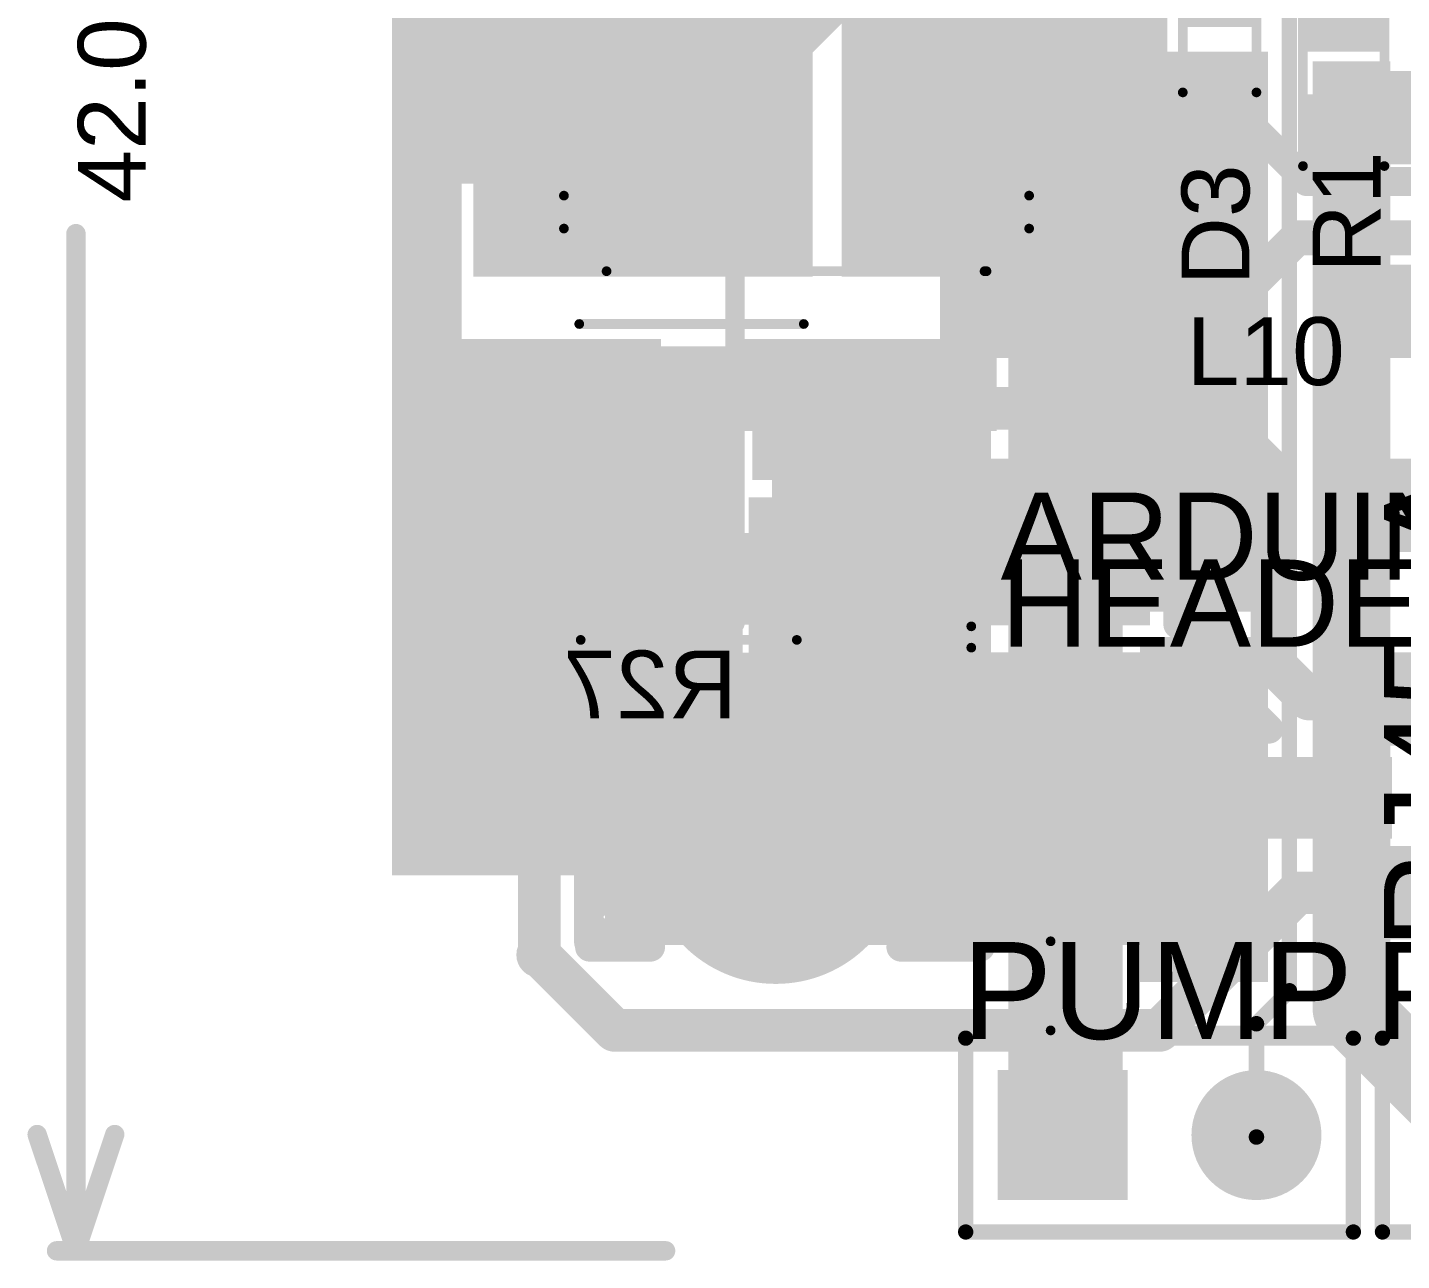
# Model space of a CAD drawing. Header units: millimetres. Extents: x -0.39 to 1.43, y -0.21 to 1.58.
# Drawn here: x -0.386 to 0.323, y -0.21 to 0.426 of the extents above; entities that cross this region are included whole.
import ezdxf

# ---------------------------------------------------------------- set-up
doc = ezdxf.new("R2010")
doc.units = ezdxf.units.MM
doc.header["$MEASUREMENT"] = 0
for name, color, linetype in [('BottomLayer', 5, 'Continuous'), ('BottomOverlay', 54, 'Continuous'), ('BottomPaste', 16, 'Continuous'), ('BottomSolder', 6, 'Continuous'), ('Mechanical1', 6, 'Continuous'), ('MultiLayer', 9, 'Continuous'), ('PadHoleLayer', 156, 'Continuous'), ('TopLayer', 1, 'Continuous'), ('TopOverlay', 2, 'Continuous'), ('TopPaste', 8, 'Continuous'), ('TopSolder', 216, 'Continuous'), ('ViaHoleLayer', 16, 'Continuous')]:
    doc.layers.add(name, color=color, linetype=linetype)
doc.styles.add('Arial', font='', dxfattribs={"height": 0.2})
doc.styles.get('Arial').set_extended_font_data('Arial')

# ---------------------------------------------------------------- blocks, each defined once
blk = doc.blocks.new('PHF254SMD___B_15')
at = {"layer": 'BottomLayer'}
for points in [[(0.17992, 0.15354), (0.22008, 0.15354), (0.22008, 0.05512), (0.17992, 0.05512)], [(0.27992, 0.15354), (0.32008, 0.15354), (0.32008, 0.05512), (0.27992, 0.05512)], [(0.37992, 0.15354), (0.42008, 0.15354), (0.42008, 0.05512), (0.37992, 0.05512)], [(0.47992, 0.15354), (0.52008, 0.15354), (0.52008, 0.05512), (0.47992, 0.05512)], [(0.57992, 0.15354), (0.62008, 0.15354), (0.62008, 0.05512), (0.57992, 0.05512)], [(0.17992, -0.05512), (0.22008, -0.05512), (0.22008, -0.15354), (0.17992, -0.15354)], [(0.27992, -0.05512), (0.32008, -0.05512), (0.32008, -0.15354), (0.27992, -0.15354)], [(0.37992, -0.05512), (0.42008, -0.05512), (0.42008, -0.15354), (0.37992, -0.15354)], [(0.47992, -0.05512), (0.52008, -0.05512), (0.52008, -0.15354), (0.47992, -0.15354)], [(0.57992, -0.05512), (0.62008, -0.05512), (0.62008, -0.15354), (0.57992, -0.15354)]]:
    blk.add_hatch(color=5, dxfattribs=at).paths.add_polyline_path(points)
at = {"layer": 'BottomPaste'}
for points in [[(0.17992, 0.15354), (0.22008, 0.15354), (0.22008, 0.05512), (0.17992, 0.05512)], [(0.27992, 0.15354), (0.32008, 0.15354), (0.32008, 0.05512), (0.27992, 0.05512)], [(0.37992, 0.15354), (0.42008, 0.15354), (0.42008, 0.05512), (0.37992, 0.05512)], [(0.47992, 0.15354), (0.52008, 0.15354), (0.52008, 0.05512), (0.47992, 0.05512)], [(0.57992, 0.15354), (0.62008, 0.15354), (0.62008, 0.05512), (0.57992, 0.05512)], [(0.17992, -0.05512), (0.22008, -0.05512), (0.22008, -0.15354), (0.17992, -0.15354)], [(0.27992, -0.05512), (0.32008, -0.05512), (0.32008, -0.15354), (0.27992, -0.15354)], [(0.37992, -0.05512), (0.42008, -0.05512), (0.42008, -0.15354), (0.37992, -0.15354)], [(0.47992, -0.05512), (0.52008, -0.05512), (0.52008, -0.15354), (0.47992, -0.15354)], [(0.57992, -0.05512), (0.62008, -0.05512), (0.62008, -0.15354), (0.57992, -0.15354)]]:
    blk.add_hatch(color=16, dxfattribs=at).paths.add_polyline_path(points)
at = {"layer": 'BottomSolder'}
for points in [[(0.17592, 0.15754), (0.22408, 0.15754), (0.22408, 0.05112), (0.17592, 0.05112)], [(0.27592, 0.15754), (0.32408, 0.15754), (0.32408, 0.05112), (0.27592, 0.05112)], [(0.37592, 0.15754), (0.42408, 0.15754), (0.42408, 0.05112), (0.37592, 0.05112)], [(0.47592, 0.15754), (0.52408, 0.15754), (0.52408, 0.05112), (0.47592, 0.05112)], [(0.57592, 0.15754), (0.62408, 0.15754), (0.62408, 0.05112), (0.57592, 0.05112)], [(0.17592, -0.05112), (0.22408, -0.05112), (0.22408, -0.15754), (0.17592, -0.15754)], [(0.27592, -0.05112), (0.32408, -0.05112), (0.32408, -0.15754), (0.27592, -0.15754)], [(0.37592, -0.05112), (0.42408, -0.05112), (0.42408, -0.15754), (0.37592, -0.15754)], [(0.47592, -0.05112), (0.52408, -0.05112), (0.52408, -0.15754), (0.47592, -0.15754)], [(0.57592, -0.05112), (0.62408, -0.05112), (0.62408, -0.15754), (0.57592, -0.15754)]]:
    blk.add_hatch(color=6, dxfattribs=at).paths.add_polyline_path(points)
at = {"layer": 'BottomOverlay', "const_width": 0.005}
for points in [[(0.671, -0.1005), (0.671, 0.10816)], [(0.671, -0.1005), (0.625, -0.1005)]]:
    blk.add_lwpolyline(points, dxfattribs=at)
at = {"layer": 'BottomOverlay', "const_width": 0.0025}
for points in [[(0.62375, -0.1005, 1), (0.62625, -0.1005, 1)], [(0.66975, -0.1005, 1), (0.67225, -0.1005, 1)], [(0.66975, -0.1005, 1), (0.67225, -0.1005, 1)]]:
    blk.add_lwpolyline(points, format="xyb", close=True, dxfattribs=at)
blk = doc.blocks.new('1125N1202SNM_23')
at = {"layer": 'TopLayer'}
for points in [[(-0.06969, 0.14764), (-0.03031, 0.14764), (-0.03031, 0.02559), (-0.06969, 0.02559)], [(0.03031, 0.14764), (0.06969, 0.14764), (0.06969, 0.02559), (0.03031, 0.02559)], [(-0.06969, -0.02559), (-0.03031, -0.02559), (-0.03031, -0.14764), (-0.06969, -0.14764)], [(0.03031, -0.02559), (0.06969, -0.02559), (0.06969, -0.14764), (0.03031, -0.14764)]]:
    blk.add_hatch(color=1, dxfattribs=at).paths.add_polyline_path(points)
at = {"layer": 'TopPaste'}
for points in [[(-0.06969, 0.14764), (-0.03031, 0.14764), (-0.03031, 0.02559), (-0.06969, 0.02559)], [(0.03031, 0.14764), (0.06969, 0.14764), (0.06969, 0.02559), (0.03031, 0.02559)], [(-0.06969, -0.02559), (-0.03031, -0.02559), (-0.03031, -0.14764), (-0.06969, -0.14764)], [(0.03031, -0.02559), (0.06969, -0.02559), (0.06969, -0.14764), (0.03031, -0.14764)]]:
    blk.add_hatch(color=8, dxfattribs=at).paths.add_polyline_path(points)
at = {"layer": 'TopSolder'}
for points in [[(-0.07369, 0.15164), (-0.02631, 0.15164), (-0.02631, 0.02159), (-0.07369, 0.02159)], [(0.02631, 0.15164), (0.07369, 0.15164), (0.07369, 0.02159), (0.02631, 0.02159)], [(-0.07369, -0.02159), (-0.02631, -0.02159), (-0.02631, -0.15164), (-0.07369, -0.15164)], [(0.02631, -0.02159), (0.07369, -0.02159), (0.07369, -0.15164), (0.02631, -0.15164)]]:
    blk.add_hatch(color=216, dxfattribs=at).paths.add_polyline_path(points)
at = {"layer": 'TopOverlay', "const_width": 0.005}
for points in [[(-0.0815, 0.063), (-0.0815, -0.0485)], [(0.0815, 0.06375), (0.0815, -0.0521)]]:
    blk.add_lwpolyline(points, dxfattribs=at)
at = {"layer": 'TopOverlay'}
for points, const_width in [([(-0.08275, 0.063, 1), (-0.08025, 0.063, 1)], 0.0025), ([(0.08025, 0.06375, 1), (0.08275, 0.06375, 1)], 0.0025), ([(-0.08275, -0.0485, 1), (-0.08025, -0.0485, 1)], 0.0025), ([(0.08025, -0.0521, 1), (0.08275, -0.0521, 1)], 0.0025), ([(-0.0745, -0.1385, 1), (-0.0855, -0.1385, 1)], 0.005), ([(-0.08675, -0.1385, 1), (-0.08425, -0.1385, 1)], 0.0025), ([(-0.07575, -0.1385, 1), (-0.07325, -0.1385, 1)], 0.0025)]:
    blk.add_lwpolyline(points, format="xyb", close=True, dxfattribs=dict(at, const_width=const_width))
blk = doc.blocks.new('RES_2512_B_40')
at = {"layer": 'BottomLayer'}
for points in [[(-0.15945, 0.06693), (-0.09646, 0.06693), (-0.09646, -0.06693), (-0.15945, -0.06693)], [(0.09646, 0.06693), (0.15945, 0.06693), (0.15945, -0.06693), (0.09646, -0.06693)]]:
    blk.add_hatch(color=5, dxfattribs=at).paths.add_polyline_path(points)
at = {"layer": 'BottomPaste'}
for points in [[(-0.15945, 0.06693), (-0.09646, 0.06693), (-0.09646, -0.06693), (-0.15945, -0.06693)], [(0.09646, 0.06693), (0.15945, 0.06693), (0.15945, -0.06693), (0.09646, -0.06693)]]:
    blk.add_hatch(color=16, dxfattribs=at).paths.add_polyline_path(points)
at = {"layer": 'BottomSolder'}
for points in [[(-0.16345, 0.07093), (-0.09246, 0.07093), (-0.09246, -0.07093), (-0.16345, -0.07093)], [(0.09246, 0.07093), (0.16345, 0.07093), (0.16345, -0.07093), (0.09246, -0.07093)]]:
    blk.add_hatch(color=6, dxfattribs=at).paths.add_polyline_path(points)
at = {"layer": 'BottomOverlay', "const_width": 0.01}
for points in [[(-0.167, 0.073), (0.16679, 0.073)], [(-0.167, 0.073), (-0.167, -0.073)], [(0.16679, 0.073), (0.16679, -0.073)], [(-0.167, -0.073), (0.16679, -0.073)]]:
    blk.add_lwpolyline(points, dxfattribs=at)
at = {"layer": 'BottomOverlay', "const_width": 0.005}
for points in [[(-0.1695, 0.073, 1), (-0.1645, 0.073, 1)], [(-0.1695, 0.073, 1), (-0.1645, 0.073, 1)], [(0.16429, 0.073, 1), (0.16929, 0.073, 1)], [(0.16429, 0.073, 1), (0.16929, 0.073, 1)], [(-0.1695, -0.073, 1), (-0.1645, -0.073, 1)], [(-0.1695, -0.073, 1), (-0.1645, -0.073, 1)], [(0.16429, -0.073, 1), (0.16929, -0.073, 1)], [(0.16429, -0.073, 1), (0.16929, -0.073, 1)]]:
    blk.add_lwpolyline(points, format="xyb", close=True, dxfattribs=at)
blk = doc.blocks.new('R__0603_46')
at = {"layer": 'TopLayer'}
for points in [[(-0.015, 0.0175), (-0.015, -0.0175), (-0.045, -0.0175), (-0.045, 0.0175)], [(0.045, 0.0175), (0.045, -0.0175), (0.015, -0.0175), (0.015, 0.0175)]]:
    blk.add_hatch(color=1, dxfattribs=at).paths.add_polyline_path(points)
at = {"layer": 'TopPaste'}
for points in [[(-0.015, 0.0175), (-0.015, -0.0175), (-0.045, -0.0175), (-0.045, 0.0175)], [(0.045, 0.0175), (0.045, -0.0175), (0.015, -0.0175), (0.015, 0.0175)]]:
    blk.add_hatch(color=8, dxfattribs=at).paths.add_polyline_path(points)
at = {"layer": 'TopSolder'}
for points in [[(-0.011, 0.0215), (-0.011, -0.0215), (-0.049, -0.0215), (-0.049, 0.0215)], [(0.049, 0.0215), (0.049, -0.0215), (0.011, -0.0215), (0.011, 0.0215)]]:
    blk.add_hatch(color=216, dxfattribs=at).paths.add_polyline_path(points)
at = {"layer": 'TopOverlay', "const_width": 0.005}
for points in [[(-0.048, -0.021), (-0.048, 0.021)], [(0.048, 0.021), (-0.048, 0.021)], [(0.048, -0.021), (0.048, 0.021)], [(0.048, -0.021), (-0.048, -0.021)]]:
    blk.add_lwpolyline(points, dxfattribs=at)
at = {"layer": 'TopOverlay', "const_width": 0.0025}
for points in [[(-0.04925, 0.021, 1), (-0.04675, 0.021, 1)], [(-0.04925, 0.021, 1), (-0.04675, 0.021, 1)], [(0.04675, 0.021, 1), (0.04925, 0.021, 1)], [(0.04675, 0.021, 1), (0.04925, 0.021, 1)], [(-0.04925, -0.021, 1), (-0.04675, -0.021, 1)], [(-0.04925, -0.021, 1), (-0.04675, -0.021, 1)], [(0.04675, -0.021, 1), (0.04925, -0.021, 1)], [(0.04675, -0.021, 1), (0.04925, -0.021, 1)]]:
    blk.add_lwpolyline(points, format="xyb", close=True, dxfattribs=at)
blk = doc.blocks.new('HDR1X2_53')
at = {"layer": 'BottomLayer'}
blk.add_hatch(color=5, dxfattribs=at).paths.add_polyline_path([(-0.02953, 0.02953), (0.02953, 0.02953), (0.02953, -0.02953), (-0.02953, -0.02953)])
h = blk.add_hatch(color=5, dxfattribs=at)
edge = h.paths.add_edge_path()
edge.add_arc((0.1, 0), 0.02953, 0, 360)
at = {"layer": 'BottomSolder'}
blk.add_hatch(color=6, dxfattribs=at).paths.add_polyline_path([(-0.03353, 0.03353), (0.03353, 0.03353), (0.03353, -0.03353), (-0.03353, -0.03353)])
h = blk.add_hatch(color=6, dxfattribs=at)
edge = h.paths.add_edge_path()
edge.add_arc((0.1, 0), 0.03353, 0, 360)
at = {"layer": 'MultiLayer'}
blk.add_hatch(color=9, dxfattribs=at).paths.add_polyline_path([(-0.02953, 0.02953), (0.02953, 0.02953), (0.02953, -0.02953), (-0.02953, -0.02953)])
h = blk.add_hatch(color=9, dxfattribs=at)
edge = h.paths.add_edge_path()
edge.add_arc((0.1, 0), 0.02953, 0, 360)
at = {"layer": 'PadHoleLayer'}
h = blk.add_hatch(color=156, dxfattribs=at)
edge = h.paths.add_edge_path()
edge.add_arc((0, 0), 0.01772, 0, 360)
h = blk.add_hatch(color=156, dxfattribs=at)
edge = h.paths.add_edge_path()
edge.add_arc((0.1, 0), 0.01772, 0, 360)
at = {"layer": 'TopLayer'}
blk.add_hatch(color=1, dxfattribs=at).paths.add_polyline_path([(-0.02953, 0.02953), (0.02953, 0.02953), (0.02953, -0.02953), (-0.02953, -0.02953)])
h = blk.add_hatch(color=1, dxfattribs=at)
edge = h.paths.add_edge_path()
edge.add_arc((0.1, 0), 0.02953, 0, 360)
at = {"layer": 'TopSolder'}
blk.add_hatch(color=216, dxfattribs=at).paths.add_polyline_path([(-0.03353, 0.03353), (0.03353, 0.03353), (0.03353, -0.03353), (-0.03353, -0.03353)])
h = blk.add_hatch(color=216, dxfattribs=at)
edge = h.paths.add_edge_path()
edge.add_arc((0.1, 0), 0.03353, 0, 360)
at = {"layer": 'TopOverlay', "const_width": 0.00787}
for points in [[(-0.05, 0.05), (-0.05, -0.05)], [(0.15, 0.05), (-0.05, 0.05)], [(0.15, 0.05), (0.15, -0.05)], [(0.15, -0.05), (-0.05, -0.05)]]:
    blk.add_lwpolyline(points, dxfattribs=at)
at = {"layer": 'TopOverlay', "const_width": 0.00394}
for points in [[(-0.05197, 0.05, 1), (-0.04803, 0.05, 1)], [(-0.05197, 0.05, 1), (-0.04803, 0.05, 1)], [(0.14803, 0.05, 1), (0.15197, 0.05, 1)], [(0.14803, 0.05, 1), (0.15197, 0.05, 1)], [(-0.05197, -0.05, 1), (-0.04803, -0.05, 1)], [(-0.05197, -0.05, 1), (-0.04803, -0.05, 1)], [(0.14803, -0.05, 1), (0.15197, -0.05, 1)], [(0.14803, -0.05, 1), (0.15197, -0.05, 1)]]:
    blk.add_lwpolyline(points, format="xyb", close=True, dxfattribs=at)
blk = doc.blocks.new('HDR1X2_54')
at = {"layer": 'BottomLayer'}
blk.add_hatch(color=5, dxfattribs=at).paths.add_polyline_path([(-0.02953, 0.02953), (0.02953, 0.02953), (0.02953, -0.02953), (-0.02953, -0.02953)])
h = blk.add_hatch(color=5, dxfattribs=at)
edge = h.paths.add_edge_path()
edge.add_arc((0.1, 0), 0.02953, 0, 360)
at = {"layer": 'BottomSolder'}
blk.add_hatch(color=6, dxfattribs=at).paths.add_polyline_path([(-0.03353, 0.03353), (0.03353, 0.03353), (0.03353, -0.03353), (-0.03353, -0.03353)])
h = blk.add_hatch(color=6, dxfattribs=at)
edge = h.paths.add_edge_path()
edge.add_arc((0.1, 0), 0.03353, 0, 360)
at = {"layer": 'MultiLayer'}
blk.add_hatch(color=9, dxfattribs=at).paths.add_polyline_path([(-0.02953, 0.02953), (0.02953, 0.02953), (0.02953, -0.02953), (-0.02953, -0.02953)])
h = blk.add_hatch(color=9, dxfattribs=at)
edge = h.paths.add_edge_path()
edge.add_arc((0.1, 0), 0.02953, 0, 360)
at = {"layer": 'PadHoleLayer'}
h = blk.add_hatch(color=156, dxfattribs=at)
edge = h.paths.add_edge_path()
edge.add_arc((0, 0), 0.01772, 0, 360)
h = blk.add_hatch(color=156, dxfattribs=at)
edge = h.paths.add_edge_path()
edge.add_arc((0.1, 0), 0.01772, 0, 360)
at = {"layer": 'TopLayer'}
blk.add_hatch(color=1, dxfattribs=at).paths.add_polyline_path([(-0.02953, 0.02953), (0.02953, 0.02953), (0.02953, -0.02953), (-0.02953, -0.02953)])
h = blk.add_hatch(color=1, dxfattribs=at)
edge = h.paths.add_edge_path()
edge.add_arc((0.1, 0), 0.02953, 0, 360)
at = {"layer": 'TopSolder'}
blk.add_hatch(color=216, dxfattribs=at).paths.add_polyline_path([(-0.03353, 0.03353), (0.03353, 0.03353), (0.03353, -0.03353), (-0.03353, -0.03353)])
h = blk.add_hatch(color=216, dxfattribs=at)
edge = h.paths.add_edge_path()
edge.add_arc((0.1, 0), 0.03353, 0, 360)
at = {"layer": 'TopOverlay', "const_width": 0.00787}
for points in [[(-0.05, 0.05), (0.15, 0.05)], [(-0.05, -0.05), (-0.05, 0.05)], [(0.15, -0.05), (0.15, 0.05)], [(-0.05, -0.05), (0.15, -0.05)]]:
    blk.add_lwpolyline(points, dxfattribs=at)
at = {"layer": 'TopOverlay', "const_width": 0.00394}
for points in [[(-0.05197, 0.05, 1), (-0.04803, 0.05, 1)], [(-0.05197, 0.05, 1), (-0.04803, 0.05, 1)], [(0.14803, 0.05, 1), (0.15197, 0.05, 1)], [(0.14803, 0.05, 1), (0.15197, 0.05, 1)], [(-0.05197, -0.05, 1), (-0.04803, -0.05, 1)], [(-0.05197, -0.05, 1), (-0.04803, -0.05, 1)], [(0.14803, -0.05, 1), (0.15197, -0.05, 1)], [(0.14803, -0.05, 1), (0.15197, -0.05, 1)]]:
    blk.add_lwpolyline(points, format="xyb", close=True, dxfattribs=at)
blk = doc.blocks.new('ETQ_P4M330YFN_55')
at = {"layer": 'TopLayer'}
for points in [[(-0.17323, 0.07087), (-0.05512, 0.07087), (-0.05512, -0.07087), (-0.17323, -0.07087)], [(0.05512, 0.07087), (0.17323, 0.07087), (0.17323, -0.07087), (0.05512, -0.07087)]]:
    blk.add_hatch(color=1, dxfattribs=at).paths.add_polyline_path(points)
at = {"layer": 'TopPaste'}
for points in [[(-0.17323, 0.07087), (-0.05512, 0.07087), (-0.05512, -0.07087), (-0.17323, -0.07087)], [(0.05512, 0.07087), (0.17323, 0.07087), (0.17323, -0.07087), (0.05512, -0.07087)]]:
    blk.add_hatch(color=8, dxfattribs=at).paths.add_polyline_path(points)
at = {"layer": 'TopSolder'}
for points in [[(-0.17723, 0.07487), (-0.05112, 0.07487), (-0.05112, -0.07487), (-0.17723, -0.07487)], [(0.05112, 0.07487), (0.17723, 0.07487), (0.17723, -0.07487), (0.05112, -0.07487)]]:
    blk.add_hatch(color=216, dxfattribs=at).paths.add_polyline_path(points)
at = {"layer": 'TopOverlay', "const_width": 0.005}
for points in [[(-0.12, 0.098, -0.414214), (-0.098, 0.12)], [(0.098, 0.12, -0.414214), (0.12, 0.098)], [(-0.098, -0.12, -0.414214), (-0.12, -0.098)], [(0.12, -0.098, -0.414214), (0.098, -0.12)]]:
    blk.add_lwpolyline(points, format="xyb", dxfattribs=at)
for points in [[(-0.098, 0.12), (0.097, 0.12)], [(-0.12, 0.081), (-0.12, 0.098)], [(0.12, 0.081), (0.12, 0.098)], [(-0.12, -0.098), (-0.12, -0.081)], [(0.12, -0.098), (0.12, -0.081)], [(-0.098, -0.12), (0.097, -0.12)]]:
    blk.add_lwpolyline(points, dxfattribs=at)
at = {"layer": 'TopOverlay'}
for points, const_width in [([(-0.09925, 0.12, 1), (-0.09675, 0.12, 1)], 0.0025), ([(-0.09925, 0.12, 1), (-0.09675, 0.12, 1)], 0.0025), ([(0.09575, 0.12, 1), (0.09825, 0.12, 1)], 0.0025), ([(0.09675, 0.12, 1), (0.09925, 0.12, 1)], 0.0025), ([(-0.12125, 0.098, 1), (-0.11875, 0.098, 1)], 0.0025), ([(-0.12125, 0.098, 1), (-0.11875, 0.098, 1)], 0.0025), ([(0.11875, 0.098, 1), (0.12125, 0.098, 1)], 0.0025), ([(0.11875, 0.098, 1), (0.12125, 0.098, 1)], 0.0025), ([(-0.13161, 0.084, 1), (-0.14239, 0.084, 1)], 0.01), ([(-0.14489, 0.084, 1), (-0.13989, 0.084, 1)], 0.005), ([(-0.13411, 0.084, 1), (-0.12911, 0.084, 1)], 0.005), ([(-0.12125, 0.081, 1), (-0.11875, 0.081, 1)], 0.0025), ([(0.11875, 0.081, 1), (0.12125, 0.081, 1)], 0.0025), ([(-0.12125, -0.081, 1), (-0.11875, -0.081, 1)], 0.0025), ([(0.11875, -0.081, 1), (0.12125, -0.081, 1)], 0.0025), ([(-0.12125, -0.098, 1), (-0.11875, -0.098, 1)], 0.0025), ([(-0.12125, -0.098, 1), (-0.11875, -0.098, 1)], 0.0025), ([(0.11875, -0.098, 1), (0.12125, -0.098, 1)], 0.0025), ([(0.11875, -0.098, 1), (0.12125, -0.098, 1)], 0.0025), ([(-0.09925, -0.12, 1), (-0.09675, -0.12, 1)], 0.0025), ([(-0.09925, -0.12, 1), (-0.09675, -0.12, 1)], 0.0025), ([(0.09575, -0.12, 1), (0.09825, -0.12, 1)], 0.0025), ([(0.09675, -0.12, 1), (0.09925, -0.12, 1)], 0.0025)]:
    blk.add_lwpolyline(points, format="xyb", close=True, dxfattribs=dict(at, const_width=const_width))
blk = doc.blocks.new('MSK4010_56')
at = {"layer": 'TopLayer'}
for points in [[(-0.03543, 0.01378), (-0.01181, 0.01378), (-0.01181, -0.01378), (-0.03543, -0.01378)], [(0.01181, 0.01378), (0.03543, 0.01378), (0.03543, -0.01378), (0.01181, -0.01378)]]:
    blk.add_hatch(color=1, dxfattribs=at).paths.add_polyline_path(points)
at = {"layer": 'TopOverlay'}
for points in [[(0.026, 0.01401), (0.056, 0.01401), (0.056, 0.02101), (0.026, 0.02101)], [(0.037, -0.01499), (0.056, -0.01499), (0.056, 0.01501), (0.037, 0.01501)], [(0.026, -0.02099), (0.056, -0.02099), (0.056, -0.01399), (0.026, -0.01399)]]:
    blk.add_hatch(color=2, dxfattribs=at).paths.add_polyline_path(points)
at = {"layer": 'TopPaste'}
for points in [[(-0.03543, 0.01378), (-0.01181, 0.01378), (-0.01181, -0.01378), (-0.03543, -0.01378)], [(0.01181, 0.01378), (0.03543, 0.01378), (0.03543, -0.01378), (0.01181, -0.01378)]]:
    blk.add_hatch(color=8, dxfattribs=at).paths.add_polyline_path(points)
at = {"layer": 'TopSolder'}
for points in [[(-0.03943, 0.01778), (-0.00781, 0.01778), (-0.00781, -0.01778), (-0.03943, -0.01778)], [(0.00781, 0.01778), (0.03943, 0.01778), (0.03943, -0.01778), (0.00781, -0.01778)]]:
    blk.add_hatch(color=216, dxfattribs=at).paths.add_polyline_path(points)
at = {"layer": 'TopOverlay', "const_width": 0.005}
for points in [[(0.026, 0.019), (-0.022, 0.019)], [(-0.022, 0.017), (-0.022, 0.01897)], [(-0.022, -0.01897), (-0.022, -0.017)], [(0.026, -0.019), (-0.022, -0.019)]]:
    blk.add_lwpolyline(points, dxfattribs=at)
at = {"layer": 'TopOverlay', "const_width": 0.0025}
for points in [[(-0.02325, 0.019, 1), (-0.02075, 0.019, 1)], [(-0.02325, 0.01897, 1), (-0.02075, 0.01897, 1)], [(0.02475, 0.019, 1), (0.02725, 0.019, 1)], [(-0.02325, 0.017, 1), (-0.02075, 0.017, 1)], [(-0.02325, -0.017, 1), (-0.02075, -0.017, 1)], [(-0.02325, -0.01897, 1), (-0.02075, -0.01897, 1)], [(-0.02325, -0.019, 1), (-0.02075, -0.019, 1)], [(0.02475, -0.019, 1), (0.02725, -0.019, 1)]]:
    blk.add_lwpolyline(points, format="xyb", close=True, dxfattribs=at)

msp = doc.modelspace()

# ---------------------------------------------------------------- hatches: boundary and pattern name
at = {"layer": 'BottomLayer'}
for points in [[(-0.198, 0.114), (-0.168, 0.114), (-0.168, 0.482), (-0.198, 0.482)], [(-0.198, -0.011), (-0.017, -0.011), (-0.017, 0.262), (-0.198, 0.262)], [(-0.002, 0.118), (0.193, 0.118), (0.193, 0.2), (-0.002, 0.2)], [(-0.088, -0.047), (0.212, -0.047), (0.212, 0.104), (-0.088, 0.104)], [(0.187, 0.008), (0.318, 0.008), (0.318, 0.05), (0.187, 0.05)]]:
    msp.add_hatch(color=5, dxfattribs=at).paths.add_polyline_path(points)
h = msp.add_hatch(color=5, dxfattribs=at)
edge = h.paths.add_edge_path()
edge.add_arc((-0.047, 0.242), 0.01181, 0, 360)
h = msp.add_hatch(color=5, dxfattribs=at)
edge = h.paths.add_edge_path()
edge.add_arc((0.063, 0.23), 0.01181, 0, 360)
h = msp.add_hatch(color=5, dxfattribs=at)
edge = h.paths.add_edge_path()
edge.add_arc((0.016, 0.138), 0.01181, 0, 360)
h = msp.add_hatch(color=5, dxfattribs=at)
edge = h.paths.add_edge_path()
edge.add_arc((0.198, 0.09), 0.01181, 0, 360)
h = msp.add_hatch(color=5, dxfattribs=at)
edge = h.paths.add_edge_path()
edge.add_arc((0.198, 0.058), 0.01181, 0, 360)
h = msp.add_hatch(color=5, dxfattribs=at)
edge = h.paths.add_edge_path()
edge.add_arc((0, 0), 0.06299, 0, 360)
h = msp.add_hatch(color=5, dxfattribs=at)
edge = h.paths.add_edge_path()
edge.add_arc((0.297, 0.027), 0.01181, 0, 360)
h = msp.add_hatch(color=5, dxfattribs=at)
edge = h.paths.add_edge_path()
edge.add_arc((-0.122, -0.052), 0.01181, 0, 360)
at = {"layer": 'BottomSolder'}
h = msp.add_hatch(color=6, dxfattribs=at)
edge = h.paths.add_edge_path()
edge.add_arc((0, 0), 0.06699, 0, 360)
at = {"layer": 'TopLayer'}
for points in [[(0.277, 0.419), (0.316, 0.419), (0.316, 0.579), (0.277, 0.579)], [(-0.156, 0.298), (0.019, 0.298), (0.019, 0.506), (-0.156, 0.506)], [(0.034, 0.298), (0.202, 0.298), (0.202, 0.502), (0.034, 0.502)], [(0.128, 0.125), (0.254, 0.125), (0.254, 0.414), (0.128, 0.414)], [(0.277, 0.376), (0.317, 0.376), (0.317, 0.409), (0.277, 0.409)], [(0.12, -0.175), (0.179, -0.175), (0.179, 0.304), (0.12, 0.304)], [(-0.012, 0.193), (0.111, 0.193), (0.111, 0.263), (-0.012, 0.263)], [(-0.014, 0.084), (0.111, 0.084), (0.111, 0.184), (-0.014, 0.184)], [(-0.18523, 0.06), (-0.06223, 0.06), (-0.06223, 0.163), (-0.18523, 0.163)], [(0.188, -0.066), (0.254, -0.066), (0.254, 0.112), (0.188, 0.112)], [(0.065, 0.035), (0.111, 0.035), (0.111, 0.096), (0.065, 0.096)]]:
    msp.add_hatch(color=1, dxfattribs=at).paths.add_polyline_path(points)
h = msp.add_hatch(color=1, dxfattribs=at)
edge = h.paths.add_edge_path()
edge.add_arc((-0.047, 0.242), 0.01181, 0, 360)
h = msp.add_hatch(color=1, dxfattribs=at)
edge = h.paths.add_edge_path()
edge.add_arc((0.063, 0.23), 0.01181, 0, 360)
h = msp.add_hatch(color=1, dxfattribs=at)
edge = h.paths.add_edge_path()
edge.add_arc((0.016, 0.138), 0.01181, 0, 360)
h = msp.add_hatch(color=1, dxfattribs=at)
edge = h.paths.add_edge_path()
edge.add_arc((0.198, 0.09), 0.01181, 0, 360)
h = msp.add_hatch(color=1, dxfattribs=at)
edge = h.paths.add_edge_path()
edge.add_arc((0.198, 0.058), 0.01181, 0, 360)
h = msp.add_hatch(color=1, dxfattribs=at)
edge = h.paths.add_edge_path()
edge.add_arc((0, 0), 0.06299, 0, 360)
h = msp.add_hatch(color=1, dxfattribs=at)
edge = h.paths.add_edge_path()
edge.add_arc((0.297, 0.027), 0.01181, 0, 360)
h = msp.add_hatch(color=1, dxfattribs=at)
edge = h.paths.add_edge_path()
edge.add_arc((-0.122, -0.052), 0.01181, 0, 360)
at = {"layer": 'TopSolder'}
h = msp.add_hatch(color=216, dxfattribs=at)
edge = h.paths.add_edge_path()
edge.add_arc((0, 0), 0.06699, 0, 360)
at = {"layer": 'ViaHoleLayer'}
h = msp.add_hatch(color=16, dxfattribs=at)
edge = h.paths.add_edge_path()
edge.add_arc((-0.047, 0.242), 0.00591, 0, 360)
h = msp.add_hatch(color=16, dxfattribs=at)
edge = h.paths.add_edge_path()
edge.add_arc((0.063, 0.23), 0.00591, 0, 360)
h = msp.add_hatch(color=16, dxfattribs=at)
edge = h.paths.add_edge_path()
edge.add_arc((0.016, 0.138), 0.00591, 0, 360)
h = msp.add_hatch(color=16, dxfattribs=at)
edge = h.paths.add_edge_path()
edge.add_arc((0.198, 0.09), 0.00591, 0, 360)
h = msp.add_hatch(color=16, dxfattribs=at)
edge = h.paths.add_edge_path()
edge.add_arc((0.198, 0.058), 0.00591, 0, 360)
h = msp.add_hatch(color=16, dxfattribs=at)
edge = h.paths.add_edge_path()
edge.add_arc((0, 0), 0.06299, 0, 360)
h = msp.add_hatch(color=16, dxfattribs=at)
edge = h.paths.add_edge_path()
edge.add_arc((0.297, 0.027), 0.00591, 0, 360)
h = msp.add_hatch(color=16, dxfattribs=at)
edge = h.paths.add_edge_path()
edge.add_arc((-0.122, -0.052), 0.00591, 0, 360)

# ---------------------------------------------------------------- linework, layer by layer
at = {"layer": 'BottomLayer'}
for points, const_width in [([(0.004, 0.414), (0.031, 0.441)], 0.022), ([(-0.094, 0.414), (0.004, 0.414)], 0.022), ([(0.138, 0.38), (0.241, 0.38)], 0.015), ([(0.241, 0.38), (0.274, 0.347)], 0.015), ([(0.274, 0.347), (0.432, 0.347)], 0.015), ([(0.231, 0.28), (0.269, 0.318)], 0.018), ([(0.269, 0.318), (0.44933, 0.318)], 0.018), ([(0.138, 0.28), (0.231, 0.28)], 0.018), ([(0.063, 0.23), (0.223, 0.23)], 0.022), ([(0.223, 0.23), (0.256, 0.197)], 0.022), ([(0.2075, 0.2045), (0.21244, 0.2045)], 0.015), ([(0.2075, 0.1185), (0.2075, 0.2045)], 0.015), ([(0.2075, 0.18981), (0.21731, 0.19962)], 0.015), ([(0.21244, 0.2045), (0.2305, 0.18644)], 0.015), ([(0.256, 0.099), (0.256, 0.197)], 0.022), ([(0.2075, 0.19777), (0.2305, 0.17477)], 0.015), ([(0.2075, 0.16152), (0.2305, 0.18452)], 0.015), ([(0.2305, 0.099), (0.2305, 0.18644)], 0.015), ([(0.2075, 0.16948), (0.2305, 0.14648)], 0.015), ([(0.2075, 0.13324), (0.2305, 0.15624)], 0.015), ([(0.2075, 0.1412), (0.2305, 0.1182)], 0.015), ([(0.22104, 0.1185), (0.2305, 0.12796)], 0.015), ([(0.2075, 0.1185), (0.2265, 0.1185)], 0.015), ([(0.2265, 0.09685), (0.2265, 0.1185)], 0.015), ([(0.22671, 0.09589), (0.2305, 0.09967)], 0.015), ([(0.256, 0.099), (0.275, 0.08)], 0.022), ([(0.22713, 0.09329), (0.2336, 0.08681)], 0.015), ([(0.198, 0.09), (0.21981, 0.09)], 0.01), ([(0.2265, 0.06485), (0.2265, 0.08315)], 0.015), ([(0.2265, 0.06739), (0.23903, 0.07991)], 0.015), ([(0.238, 0.08094), (0.25444, 0.0645)], 0.015), ([(0.275, 0.08), (0.34666, 0.08)], 0.022), ([(0.22658, 0.0645), (0.25444, 0.0645)], 0.015), ([(0.198, 0.058), (0.21981, 0.058)], 0.01), ([(0.198, -0.091), (0.269, -0.02)], 0.022), ([(0.269, -0.02), (0.34666, -0.02)], 0.022), ([(-0.122, -0.052), (-0.083, -0.091)], 0.022), ([(-0.083, -0.091), (0.198, -0.091)], 0.022)]:
    msp.add_lwpolyline(points, dxfattribs=dict(at, const_width=const_width))
for points, const_width in [([(-0.0995, 0.414, 1), (-0.0885, 0.414, 1)], 0.011), ([(-0.0015, 0.414, 1), (0.0095, 0.414, 1)], 0.011), ([(-0.0015, 0.414, 1), (0.0095, 0.414, 1)], 0.011), ([(0.13425, 0.38, 1), (0.14175, 0.38, 1)], 0.0075), ([(0.23725, 0.38, 1), (0.24475, 0.38, 1)], 0.0075), ([(0.23725, 0.38, 1), (0.24475, 0.38, 1)], 0.0075), ([(0.27025, 0.347, 1), (0.27775, 0.347, 1)], 0.0075), ([(0.27025, 0.347, 1), (0.27775, 0.347, 1)], 0.0075), ([(0.2645, 0.318, 1), (0.2735, 0.318, 1)], 0.009), ([(0.2645, 0.318, 1), (0.2735, 0.318, 1)], 0.009), ([(0.1335, 0.28, 1), (0.1425, 0.28, 1)], 0.009), ([(0.2265, 0.28, 1), (0.2355, 0.28, 1)], 0.009), ([(0.2265, 0.28, 1), (0.2355, 0.28, 1)], 0.009), ([(0.0575, 0.23, 1), (0.0685, 0.23, 1)], 0.011), ([(0.2175, 0.23, 1), (0.2285, 0.23, 1)], 0.011), ([(0.2175, 0.23, 1), (0.2285, 0.23, 1)], 0.011), ([(0.20375, 0.2045, 1), (0.21125, 0.2045, 1)], 0.0075), ([(0.20375, 0.2045, 1), (0.21125, 0.2045, 1)], 0.0075), ([(0.20869, 0.2045, 1), (0.21619, 0.2045, 1)], 0.0075), ([(0.20869, 0.2045, 1), (0.21619, 0.2045, 1)], 0.0075), ([(0.21356, 0.19962, 1), (0.22106, 0.19962, 1)], 0.0075), ([(0.2505, 0.197, 1), (0.2615, 0.197, 1)], 0.011), ([(0.2505, 0.197, 1), (0.2615, 0.197, 1)], 0.011), ([(0.20375, 0.19777, 1), (0.21125, 0.19777, 1)], 0.0075), ([(0.20375, 0.18981, 1), (0.21125, 0.18981, 1)], 0.0075), ([(0.22675, 0.18644, 1), (0.23425, 0.18644, 1)], 0.0075), ([(0.22675, 0.18644, 1), (0.23425, 0.18644, 1)], 0.0075), ([(0.22675, 0.18452, 1), (0.23425, 0.18452, 1)], 0.0075), ([(0.22675, 0.17477, 1), (0.23425, 0.17477, 1)], 0.0075), ([(0.20375, 0.16948, 1), (0.21125, 0.16948, 1)], 0.0075), ([(0.20375, 0.16152, 1), (0.21125, 0.16152, 1)], 0.0075), ([(0.22675, 0.15624, 1), (0.23425, 0.15624, 1)], 0.0075), ([(0.22675, 0.14648, 1), (0.23425, 0.14648, 1)], 0.0075), ([(0.20375, 0.1412, 1), (0.21125, 0.1412, 1)], 0.0075), ([(0.20375, 0.13324, 1), (0.21125, 0.13324, 1)], 0.0075), ([(0.22675, 0.12796, 1), (0.23425, 0.12796, 1)], 0.0075), ([(0.20375, 0.1185, 1), (0.21125, 0.1185, 1)], 0.0075), ([(0.20375, 0.1185, 1), (0.21125, 0.1185, 1)], 0.0075), ([(0.21729, 0.1185, 1), (0.22479, 0.1185, 1)], 0.0075), ([(0.22275, 0.1185, 1), (0.23025, 0.1185, 1)], 0.0075), ([(0.22275, 0.1185, 1), (0.23025, 0.1185, 1)], 0.0075), ([(0.22675, 0.1182, 1), (0.23425, 0.1182, 1)], 0.0075), ([(0.22675, 0.09967, 1), (0.23425, 0.09967, 1)], 0.0075), ([(0.22675, 0.099, 1), (0.23425, 0.099, 1)], 0.0075), ([(0.22675, 0.099, 1), (0.23425, 0.099, 1)], 0.0075), ([(0.22675, 0.099, 1), (0.23425, 0.099, 1)], 0.0075), ([(0.2505, 0.099, 1), (0.2615, 0.099, 1)], 0.011), ([(0.2505, 0.099, 1), (0.2615, 0.099, 1)], 0.011), ([(0.22275, 0.09685, 1), (0.23025, 0.09685, 1)], 0.0075), ([(0.22275, 0.09685, 1), (0.23025, 0.09685, 1)], 0.0075), ([(0.22296, 0.09589, 1), (0.23046, 0.09589, 1)], 0.0075), ([(0.22338, 0.09329, 1), (0.23088, 0.09329, 1)], 0.0075), ([(0.1955, 0.09, 1), (0.2005, 0.09, 1)], 0.005), ([(0.21731, 0.09, 1), (0.22231, 0.09, 1)], 0.005), ([(0.22356, 0.09, 1), (0.23106, 0.09, 1)], 0.0075), ([(0.22356, 0.09, 1), (0.23106, 0.09, 1)], 0.0075), ([(0.22985, 0.08681, 1), (0.23735, 0.08681, 1)], 0.0075), ([(0.22275, 0.08315, 1), (0.23025, 0.08315, 1)], 0.0075), ([(0.22275, 0.08315, 1), (0.23025, 0.08315, 1)], 0.0075), ([(0.23422, 0.08097, 1), (0.24172, 0.08097, 1)], 0.0075), ([(0.23425, 0.08094, 1), (0.24175, 0.08094, 1)], 0.0075), ([(0.23425, 0.08094, 1), (0.24175, 0.08094, 1)], 0.0075), ([(0.23528, 0.07991, 1), (0.24278, 0.07991, 1)], 0.0075), ([(0.2695, 0.08, 1), (0.2805, 0.08, 1)], 0.011), ([(0.2695, 0.08, 1), (0.2805, 0.08, 1)], 0.011), ([(0.22275, 0.06739, 1), (0.23025, 0.06739, 1)], 0.0075), ([(0.22275, 0.06485, 1), (0.23025, 0.06485, 1)], 0.0075), ([(0.22283, 0.0645, 1), (0.23033, 0.0645, 1)], 0.0075), ([(0.25069, 0.0645, 1), (0.25819, 0.0645, 1)], 0.0075), ([(0.25069, 0.0645, 1), (0.25819, 0.0645, 1)], 0.0075), ([(0.1955, 0.058, 1), (0.2005, 0.058, 1)], 0.005), ([(0.21731, 0.058, 1), (0.22231, 0.058, 1)], 0.005), ([(0.2635, -0.02, 1), (0.2745, -0.02, 1)], 0.011), ([(0.2635, -0.02, 1), (0.2745, -0.02, 1)], 0.011), ([(-0.1275, -0.052, 1), (-0.1165, -0.052, 1)], 0.011), ([(-0.0885, -0.091, 1), (-0.0775, -0.091, 1)], 0.011), ([(-0.0885, -0.091, 1), (-0.0775, -0.091, 1)], 0.011), ([(0.1925, -0.091, 1), (0.2035, -0.091, 1)], 0.011), ([(0.1925, -0.091, 1), (0.2035, -0.091, 1)], 0.011)]:
    msp.add_lwpolyline(points, format="xyb", close=True, dxfattribs=dict(at, const_width=const_width))
at = {"layer": 'BottomLayer', "const_width": 0.015}
for points in [[(0.23797, 0.08097, -0.198912), (0.2305, 0.099)], [(0.238, 0.08094, -0.199327), (0.2305, 0.099)], [(0.2265, 0.09685, -0.059015), (0.22731, 0.09)], [(0.22731, 0.09, -0.059015), (0.2265, 0.08315)]]:
    msp.add_lwpolyline(points, format="xyb", dxfattribs=at)
at = {"layer": 'Mechanical1', "const_width": 0.01}
for points in [[(-0.361, -0.20472), (-0.361, 0.32013)], [(-0.381, -0.14472), (-0.361, -0.20472)], [(-0.361, -0.20472), (-0.341, -0.14472)], [(-0.371, -0.20472), (-0.0568, -0.20472)]]:
    msp.add_lwpolyline(points, dxfattribs=at)
at = {"layer": 'Mechanical1', "const_width": 0.005}
for points in [[(-0.3635, 0.32013, 1), (-0.3585, 0.32013, 1)], [(-0.3835, -0.14472, 1), (-0.3785, -0.14472, 1)], [(-0.3435, -0.14472, 1), (-0.3385, -0.14472, 1)], [(-0.3735, -0.20472, 1), (-0.3685, -0.20472, 1)], [(-0.3635, -0.20472, 1), (-0.3585, -0.20472, 1)], [(-0.3635, -0.20472, 1), (-0.3585, -0.20472, 1)], [(-0.3635, -0.20472, 1), (-0.3585, -0.20472, 1)], [(-0.0593, -0.20472, 1), (-0.0543, -0.20472, 1)]]:
    msp.add_lwpolyline(points, format="xyb", close=True, dxfattribs=at)
at = {"layer": 'TopLayer'}
for points, const_width in [([(0.265, -0.07056), (0.265, 0.43894)], 0.008), ([(0.297, 0.027), (0.297, 0.3875)], 0.04), ([(-0.12423, 0.242), (-0.047, 0.242)], 0.04), ([(0.002, 0.204), (0.002, 0.208)], 0.022), ([(-0.122, -0.052), (-0.122, 0.077)], 0.022), ([(0.22, 0.03813), (0.231, 0.02713)], 0.04), ([(-0.0965, 0.0455), (-0.0664, 0.0455)], 0.015), ([(-0.0965, 0.02723), (-0.07823, 0.0455)], 0.015), ([(-0.0965, -0.04552), (-0.0965, 0.0455)], 0.015), ([(-0.09278, 0.0455), (-0.07542, 0.02813)], 0.015), ([(0.297, -0.08), (0.297, 0.027)], 0.04), ([(-0.0965, 0.02093), (-0.08035, 0.00478)], 0.015), ([(-0.0965, -0.00105), (-0.07874, 0.01671)], 0.015), ([(0.07784, 0.0205), (0.1055, 0.0205)], 0.015), ([(0.07907, 0.01507), (0.1055, -0.01136)], 0.015), ([(0.08027, 0.00601), (0.09476, 0.0205)], 0.015), ([(0.10192, 0.0205), (0.1055, 0.01692)], 0.015), ([(0.1055, -0.048), (0.1055, 0.0205)], 0.015), ([(0.07598, -0.02656), (0.1055, 0.00296)], 0.015), ([(-0.0965, -0.00735), (-0.07523, -0.02862)], 0.015), ([(-0.07299, 0), (0, 0)], 0.01), ([(0, 0), (0.07299, 0)], 0.01), ([(-0.0965, -0.02934), (-0.07954, -0.01237)], 0.015), ([(0.07935, -0.0135), (0.1055, -0.03965)], 0.015), ([(0.08283, -0.048), (0.1055, -0.02533)], 0.015), ([(-0.0965, -0.03564), (-0.08414, -0.048)], 0.015), ([(-0.08688, -0.048), (-0.07293, -0.03406)], 0.015), ([(-0.08688, -0.048), (-0.07293, -0.03406)], 0.015), ([(0.07251, -0.03494), (0.08557, -0.048)], 0.015), ([(-0.09599, -0.048), (-0.06461, -0.048)], 0.015), ([(0.06461, -0.048), (0.1055, -0.048)], 0.015), ([(0.297, -0.08), (0.363, -0.146)], 0.04), ([(0.248, -0.08756), (0.265, -0.07056)], 0.008), ([(0.248, -0.146), (0.248, -0.08756)], 0.008)]:
    msp.add_lwpolyline(points, dxfattribs=dict(at, const_width=const_width))
for points, const_width in [([(0.287, 0.3875, 1), (0.307, 0.3875, 1)], 0.02), ([(-0.13423, 0.242, 1), (-0.11423, 0.242, 1)], 0.02), ([(-0.057, 0.242, 1), (-0.037, 0.242, 1)], 0.02), ([(-0.0035, 0.208, 1), (0.0075, 0.208, 1)], 0.011), ([(-0.0035, 0.204, 1), (0.0075, 0.204, 1)], 0.011), ([(-0.1275, 0.077, 1), (-0.1165, 0.077, 1)], 0.011), ([(0.21, 0.03813, 1), (0.23, 0.03813, 1)], 0.02), ([(-0.10025, 0.0455, 1), (-0.09275, 0.0455, 1)], 0.0075), ([(-0.10025, 0.0455, 1), (-0.09275, 0.0455, 1)], 0.0075), ([(-0.09653, 0.0455, 1), (-0.08903, 0.0455, 1)], 0.0075), ([(-0.08198, 0.0455, 1), (-0.07448, 0.0455, 1)], 0.0075), ([(-0.07015, 0.0455, 1), (-0.06265, 0.0455, 1)], 0.0075), ([(-0.07015, 0.0455, 1), (-0.06265, 0.0455, 1)], 0.0075), ([(-0.07015, 0.0455, 1), (-0.06265, 0.0455, 1)], 0.0075), ([(0.221, 0.02713, 1), (0.241, 0.02713, 1)], 0.02), ([(0.287, 0.027, 1), (0.307, 0.027, 1)], 0.02), ([(0.287, 0.027, 1), (0.307, 0.027, 1)], 0.02), ([(-0.07917, 0.02813, 1), (-0.07167, 0.02813, 1)], 0.0075), ([(-0.10025, 0.02723, 1), (-0.09275, 0.02723, 1)], 0.0075), ([(-0.10025, 0.02093, 1), (-0.09275, 0.02093, 1)], 0.0075), ([(-0.08249, 0.01671, 1), (-0.07499, 0.01671, 1)], 0.0075), ([(0.07409, 0.0205, 1), (0.08159, 0.0205, 1)], 0.0075), ([(0.07409, 0.0205, 1), (0.08159, 0.0205, 1)], 0.0075), ([(0.07409, 0.0205, 1), (0.08159, 0.0205, 1)], 0.0075), ([(0.07532, 0.01507, 1), (0.08282, 0.01507, 1)], 0.0075), ([(0.09101, 0.0205, 1), (0.09851, 0.0205, 1)], 0.0075), ([(0.09817, 0.0205, 1), (0.10567, 0.0205, 1)], 0.0075), ([(0.10175, 0.0205, 1), (0.10925, 0.0205, 1)], 0.0075), ([(0.10175, 0.0205, 1), (0.10925, 0.0205, 1)], 0.0075), ([(0.10175, 0.01692, 1), (0.10925, 0.01692, 1)], 0.0075), ([(-0.0841, 0.00478, 1), (-0.0766, 0.00478, 1)], 0.0075), ([(0.07652, 0.00601, 1), (0.08402, 0.00601, 1)], 0.0075), ([(0.07674, 0, 1), (0.08424, 0, 1)], 0.0075), ([(0.07674, 0, 1), (0.08424, 0, 1)], 0.0075), ([(0.07674, 0, 1), (0.08424, 0, 1)], 0.0075), ([(0.07674, 0, 1), (0.08424, 0, 1)], 0.0075), ([(0.10175, 0.00296, 1), (0.10925, 0.00296, 1)], 0.0075), ([(-0.10025, -0.00105, 1), (-0.09275, -0.00105, 1)], 0.0075), ([(-0.10025, -0.00735, 1), (-0.09275, -0.00735, 1)], 0.0075), ([(-0.07549, 0, 1), (-0.07049, 0, 1)], 0.005), ([(-0.0025, 0, 1), (0.0025, 0, 1)], 0.005), ([(-0.0025, 0, 1), (0.0025, 0, 1)], 0.005), ([(0.07049, 0, 1), (0.07549, 0, 1)], 0.005), ([(-0.08329, -0.01237, 1), (-0.07579, -0.01237, 1)], 0.0075), ([(0.0756, -0.0135, 1), (0.0831, -0.0135, 1)], 0.0075), ([(0.10175, -0.01136, 1), (0.10925, -0.01136, 1)], 0.0075), ([(-0.07898, -0.02862, 1), (-0.07148, -0.02862, 1)], 0.0075), ([(0.07223, -0.02656, 1), (0.07973, -0.02656, 1)], 0.0075), ([(0.10175, -0.02533, 1), (0.10925, -0.02533, 1)], 0.0075), ([(-0.10025, -0.02934, 1), (-0.09275, -0.02934, 1)], 0.0075), ([(-0.10025, -0.03564, 1), (-0.09275, -0.03564, 1)], 0.0075), ([(-0.07668, -0.03406, 1), (-0.06918, -0.03406, 1)], 0.0075), ([(-0.07668, -0.03406, 1), (-0.06918, -0.03406, 1)], 0.0075), ([(0.06876, -0.03494, 1), (0.07626, -0.03494, 1)], 0.0075), ([(0.10175, -0.03965, 1), (0.10925, -0.03965, 1)], 0.0075), ([(-0.1275, -0.052, 1), (-0.1165, -0.052, 1)], 0.011), ([(-0.10025, -0.04552, 1), (-0.09275, -0.04552, 1)], 0.0075), ([(-0.09974, -0.048, 1), (-0.09224, -0.048, 1)], 0.0075), ([(-0.09063, -0.048, 1), (-0.08313, -0.048, 1)], 0.0075), ([(-0.09063, -0.048, 1), (-0.08313, -0.048, 1)], 0.0075), ([(-0.08789, -0.048, 1), (-0.08039, -0.048, 1)], 0.0075), ([(-0.06836, -0.048, 1), (-0.06086, -0.048, 1)], 0.0075), ([(-0.06836, -0.048, 1), (-0.06086, -0.048, 1)], 0.0075), ([(-0.06836, -0.048, 1), (-0.06086, -0.048, 1)], 0.0075), ([(0.06086, -0.048, 1), (0.06836, -0.048, 1)], 0.0075), ([(0.06086, -0.048, 1), (0.06836, -0.048, 1)], 0.0075), ([(0.06086, -0.048, 1), (0.06836, -0.048, 1)], 0.0075), ([(0.07908, -0.048, 1), (0.08658, -0.048, 1)], 0.0075), ([(0.08182, -0.048, 1), (0.08932, -0.048, 1)], 0.0075), ([(0.10175, -0.048, 1), (0.10925, -0.048, 1)], 0.0075), ([(0.10175, -0.048, 1), (0.10925, -0.048, 1)], 0.0075), ([(0.287, -0.08, 1), (0.307, -0.08, 1)], 0.02), ([(0.287, -0.08, 1), (0.307, -0.08, 1)], 0.02), ([(0.263, -0.07056, 1), (0.267, -0.07056, 1)], 0.004), ([(0.263, -0.07056, 1), (0.267, -0.07056, 1)], 0.004), ([(0.246, -0.08756, 1), (0.25, -0.08756, 1)], 0.004), ([(0.246, -0.08756, 1), (0.25, -0.08756, 1)], 0.004), ([(0.246, -0.146, 1), (0.25, -0.146, 1)], 0.004)]:
    msp.add_lwpolyline(points, format="xyb", close=True, dxfattribs=dict(at, const_width=const_width))
at = {"layer": 'TopLayer', "const_width": 0.015}
for points in [[(-0.06461, -0.048, -0.320241), (-0.0664, 0.0455)], [(-0.06461, -0.048, -0.320241), (-0.0664, 0.0455)], [(0.07784, 0.0205, -0.064469), (0.08049, 0)], [(0.07784, 0.0205, -0.064469), (0.08049, 0)], [(0.08049, 0, -0.161103), (0.06461, -0.048)], [(0.08049, 0, -0.161103), (0.06461, -0.048)]]:
    msp.add_lwpolyline(points, format="xyb", dxfattribs=at)
at = {"layer": 'TopOverlay', "const_width": 0.01}
for points in [[(0.1232, 0.2708), (0.1232, 0.30245)], [(0.1232, 0.2708), (0.138, 0.256)], [(0.138, 0.256), (0.209, 0.256)]]:
    msp.add_lwpolyline(points, dxfattribs=at)
at = {"layer": 'TopOverlay', "const_width": 0.005}
for points in [[(0.1207, 0.30245, 1), (0.1257, 0.30245, 1)], [(0.1207, 0.2708, 1), (0.1257, 0.2708, 1)], [(0.1207, 0.2708, 1), (0.1257, 0.2708, 1)], [(0.1355, 0.256, 1), (0.1405, 0.256, 1)], [(0.1355, 0.256, 1), (0.1405, 0.256, 1)], [(0.2065, 0.256, 1), (0.2115, 0.256, 1)]]:
    msp.add_lwpolyline(points, format="xyb", close=True, dxfattribs=at)

# ---------------------------------------------------------------- block references
for name, p, rotation in [('PHF254SMD___B_15', (0.24233, 0.58), 270), ('RES_2512_B_40', (-0.094, 0.28605), 90), ('MSK4010_56', (0.229, 0.419), 270), ('R__0603_46', (0.293, 0.403), 270), ('1125N1202SNM_23', (-0.03761, 0.192), 90), ('HDR1X2_53', (0.463, -0.145), 180)]:
    msp.add_blockref(name, p, dxfattribs=dict(rotation=rotation))
for name, p in [('ETQ_P4M330YFN_55', (0.01074, 0.42074)), ('HDR1X2_54', (0.148, -0.145))]:
    msp.add_blockref(name, p)

# ---------------------------------------------------------------- texts
at = {"layer": 'BottomOverlay', "style": 'Arial', "text_generation_flag": 2}
msp.add_text('R27', height=0.035, dxfattribs=at).set_placement((-0.02, 0.07))
at = {"layer": 'Mechanical1', "style": 'Arial'}
msp.add_text('42.00 (mm)', height=0.035, rotation=90, dxfattribs=at).set_placement((-0.32501, 0.33613))
at = {"layer": 'TopOverlay', "style": 'Arial'}
for s, height, rotation, p in [('R1', 0.035, 90, (0.312, 0.3)), ('D3', 0.035, 90, (0.24436, 0.29336)), ('RJ45_A', 0.05, 90, (0.36376, -0.04902)), ('ARDUINO', 0.045, 360, (0.116, 0.14153)), ('HEADER', 0.045, 360, (0.116, 0.107)), ('PUMP', 0.05, 360, (0.096, -0.09541)), ('POWER', 0.05, 360, (0.309, -0.09541))]:
    msp.add_text(s, height=height, rotation=rotation, dxfattribs=at).set_placement(p)
msp.add_text('L10', height=0.035, dxfattribs=at).set_placement((0.212, 0.242))

doc.saveas('drawing.dxf')
